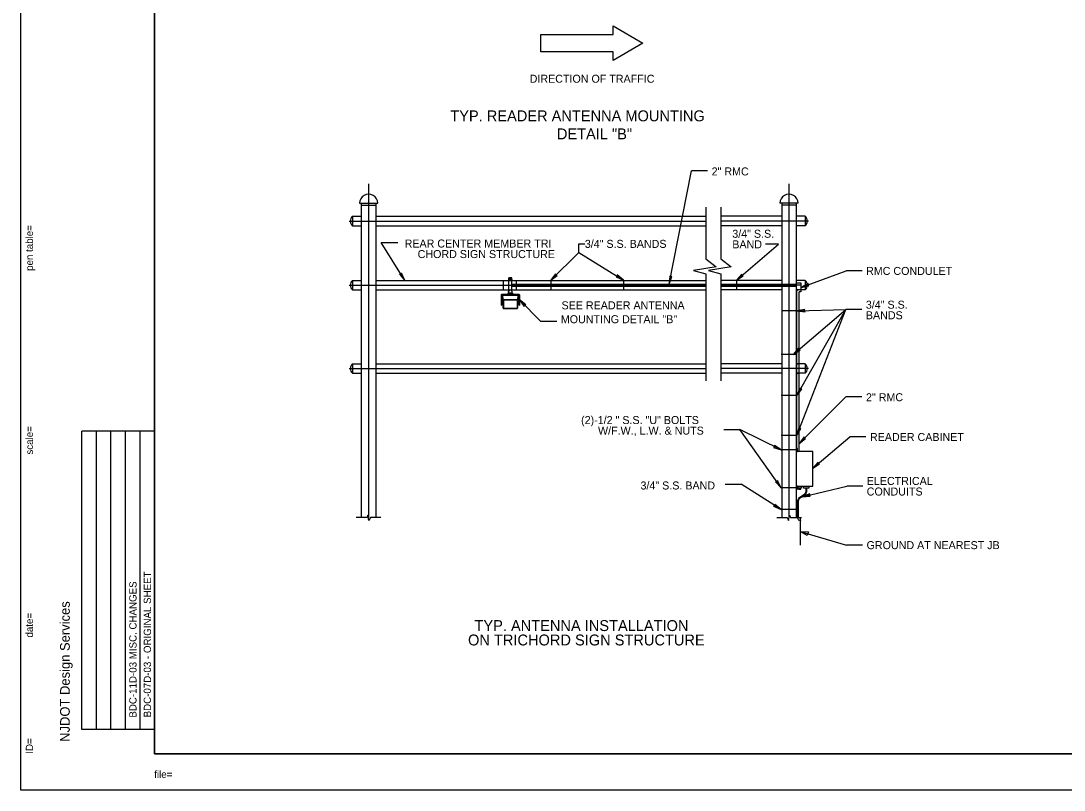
# Model space of a CAD drawing. Extents: x 507309 to 508357, y 495561 to 496221.
# Drawn here: x 507308.7 to 507739, y 495560.9 to 495878.2 of the extents above; entities that cross this region are included whole.
import ezdxf

# ---------------------------------------------------------------- set-up
doc = ezdxf.new("R2010")
doc.units = 0
doc.layers.add('1', color=7, linetype='Continuous')
doc.layers.add('41', color=7, linetype='Continuous')

msp = doc.modelspace()

# ---------------------------------------------------------------- linework, layer by layer
at = {"layer": '1'}
for p, q in [((507363.84, 496205.89), (507363.84, 495575.89)), ((507552.92, 495872.49), (507552.92, 495876.05)), ((507552.92, 495876.05), (507565.26, 495868.93)), ((507523.17, 495865.37), (507523.17, 495872.49)), ((507523.17, 495872.49), (507552.92, 495872.49)), ((507565.26, 495868.93), (507552.92, 495861.81)), ((507552.92, 495865.37), (507523.17, 495865.37)), ((507552.92, 495861.81), (507552.92, 495865.37)), ((507576.12, 495769.63), (507585.34, 495816.25)), ((507591.94, 495816.25), (507585.34, 495816.25)), ((507452.1, 495810.99), (507452.1, 495673.28)), ((507625.5, 495810.99), (507625.5, 495673.28)), ((507448.35, 495802.92), (507455.85, 495802.92)), ((507449.1, 495802.92), (507449.1, 495673.28)), ((507455.1, 495802.92), (507455.1, 495673.28)), ((507629.25, 495802.92), (507621.75, 495802.92)), ((507622.5, 495802.92), (507622.5, 495673.28)), ((507628.5, 495802.92), (507628.5, 495673.28)), ((507449.1, 495802.18), (507455.1, 495802.18)), ((507591.17, 495801.37), (507591.17, 495780.07)), ((507597.32, 495801.37), (507597.32, 495780.07)), ((507628.5, 495802.18), (507622.5, 495802.18)), ((507444.03, 495795.6), (507590.98, 495795.6)), ((507445.42, 495797.55), (507449.1, 495797.55)), ((507445.42, 495797.55), (507445.42, 495793.65)), ((507445.42, 495797.55), (507449.1, 495797.55)), ((507455.1, 495797.55), (507591.17, 495797.55)), ((507622.5, 495797.55), (507597.32, 495797.55)), ((507633.57, 495795.6), (507597.32, 495795.6)), ((507632.18, 495797.55), (507628.5, 495797.55)), ((507632.18, 495797.55), (507632.18, 495793.65)), ((507445.42, 495793.65), (507449.1, 495793.65)), ((507455.01, 495793.65), (507591.17, 495793.65)), ((507622.59, 495793.65), (507597.32, 495793.65)), ((507632.18, 495793.65), (507628.5, 495793.65)), ((507466.99, 495771.1), (507457.32, 495786.69)), ((507457.32, 495786.69), (507464.15, 495786.69)), ((507538.79, 495782.68), (507538.79, 495786.26)), ((507538.79, 495786.26), (507541.28, 495786.26)), ((507603.79, 495771.19), (507621.23, 495786.08)), ((507621.23, 495786.08), (507615.86, 495786.08)), ((507527.21, 495771.19), (507538.79, 495782.68)), ((507538.79, 495782.68), (507557.21, 495771.19)), ((507595.45, 495776.73), (507586.1, 495775.26)), ((507591.17, 495780.07), (507595.45, 495776.73)), ((507601.6, 495776.73), (507592.25, 495775.26)), ((507597.32, 495780.07), (507601.6, 495776.73)), ((507510.29, 495772.26), (507510.4, 495772.33)), ((507510.29, 495772.26), (507510.29, 495772.11)), ((507510.4, 495772.33), (507510.4, 495772.11)), ((507510.4, 495772.33), (507510.7, 495772.33)), ((507510.7, 495772.33), (507510.7, 495772.11)), ((507510.7, 495772.33), (507510.8, 495772.26)), ((507510.8, 495772.26), (507510.8, 495772.11)), ((507586.1, 495775.26), (507591.17, 495773.77)), ((507591.17, 495773.77), (507591.17, 495729.69)), ((507592.25, 495775.26), (507597.32, 495773.77)), ((507597.32, 495773.77), (507597.32, 495729.69)), ((507630.42, 495768.21), (507649.04, 495775.08)), ((507655.64, 495775.08), (507649.04, 495775.08)), ((507444.03, 495769.15), (507591.17, 495769.15)), ((507445.42, 495771.1), (507449.1, 495771.1)), ((507445.42, 495771.09), (507445.42, 495767.19)), ((507455.1, 495771.1), (507591.17, 495771.1)), ((507507.75, 495767.2), (507507.75, 495771.1)), ((507511.18, 495772.11), (507509.92, 495772.11)), ((507509.92, 495771.79), (507509.92, 495772.11)), ((507511.18, 495772.11), (507509.92, 495772.11)), ((507509.92, 495772.11), (507509.92, 495771.96)), ((507511.18, 495771.96), (507509.92, 495771.96)), ((507509.92, 495771.96), (507511.18, 495771.96)), ((507511.18, 495771.66), (507509.92, 495771.66)), ((507509.92, 495771.66), (507511.18, 495771.66)), ((507509.92, 495771.51), (507509.92, 495771.66)), ((507511.18, 495771.51), (507509.92, 495771.51)), ((507509.92, 495766.75), (507509.92, 495771.51)), ((507511.18, 495771.51), (507509.92, 495771.51)), ((507510.29, 495771.36), (507510.4, 495771.45)), ((507510.29, 495771.36), (507510.29, 495771.06)), ((507510.29, 495771.06), (507510.4, 495771.15)), ((507510.29, 495771.06), (507510.31, 495771.04)), ((507510.4, 495771.78), (507510.4, 495771.66)), ((507510.4, 495771.45), (507510.4, 495771.15)), ((507510.4, 495771.45), (507510.7, 495771.45)), ((507510.4, 495771.15), (507510.7, 495771.15)), ((507511.18, 495771.79), (507510.7, 495771.79)), ((507510.7, 495771.78), (507510.7, 495771.66)), ((507510.7, 495771.45), (507510.7, 495771.15)), ((507510.7, 495771.45), (507510.8, 495771.36)), ((507510.7, 495771.15), (507510.8, 495771.06)), ((507510.79, 495771.04), (507510.8, 495771.06)), ((507510.8, 495771.36), (507510.8, 495771.06)), ((507511.18, 495771.79), (507511.18, 495772.11)), ((507511.18, 495771.96), (507511.18, 495772.11)), ((507511.18, 495771.66), (507511.18, 495771.51)), ((507511.18, 495766.75), (507511.18, 495771.51)), ((507511.18, 495769.63), (507591.17, 495769.63)), ((507511.18, 495768.67), (507591.17, 495768.67)), ((507512.96, 495771.19), (507512.96, 495767.26)), ((507527.21, 495771.19), (507527.21, 495767.26)), ((507557.21, 495771.19), (507557.21, 495767.26)), ((507622.5, 495771.1), (507597.32, 495771.1)), ((507597.32, 495769.63), (507628.64, 495769.63)), ((507630.09, 495769.15), (507597.32, 495769.15)), ((507597.32, 495768.67), (507628.5, 495768.67)), ((507603.79, 495771.19), (507603.79, 495767.26)), ((507632.18, 495771.1), (507628.5, 495771.1)), ((507628.64, 495769.63), (507628.64, 495770.05)), ((507628.64, 495770.05), (507630.42, 495770.05)), ((507630.42, 495770.05), (507630.42, 495766.37)), ((507632.18, 495771.1), (507632.18, 495767.2)), ((507445.42, 495767.19), (507449.1, 495767.19)), ((507455.1, 495767.2), (507591.17, 495767.2)), ((507506.8, 495765.19), (507506.8, 495760.96)), ((507506.8, 495765.1), (507506.95, 495765.1)), ((507506.8, 495765.1), (507506.95, 495765.1)), ((507506.95, 495765.21), (507506.95, 495761.05)), ((507507.01, 495765.4), (507514.09, 495765.4)), ((507507.01, 495765.25), (507514.09, 495765.25)), ((507513.98, 495765.15), (507507.11, 495765.15)), ((507507.11, 495765.15), (507507.11, 495761.16)), ((507513.83, 495764.89), (507507.26, 495764.89)), ((507507.26, 495764.89), (507507.26, 495761.32)), ((507507.26, 495764.89), (507507.38, 495764.17)), ((507507.4, 495764.11), (507507.43, 495763.96)), ((507507.44, 495763.81), (507507.47, 495763.68)), ((507507.47, 495763.6), (507507.49, 495763.54)), ((507509.51, 495765.66), (507509.66, 495765.4)), ((507509.86, 495766.48), (507509.86, 495766.14)), ((507509.93, 495765.85), (507509.93, 495765.4)), ((507510.55, 495765.48), (507510.55, 495765.79)), ((507511.16, 495765.85), (507511.16, 495765.4)), ((507511.22, 495766.48), (507511.22, 495766.14)), ((507511.57, 495765.66), (507511.42, 495765.4)), ((507513.61, 495763.53), (507513.62, 495763.68)), ((507513.64, 495763.75), (507513.67, 495763.9)), ((507513.68, 495764.07), (507513.73, 495764.25)), ((507513.74, 495764.35), (507513.83, 495764.89)), ((507513.83, 495761.32), (507513.83, 495764.89)), ((507513.98, 495761.16), (507513.98, 495765.15)), ((507514.15, 495765.21), (507514.15, 495761.05)), ((507514.15, 495765.1), (507514.3, 495765.1)), ((507514.3, 495765.19), (507514.3, 495760.96)), ((507622.5, 495767.2), (507597.32, 495767.2)), ((507628.79, 495767.29), (507628.5, 495767.29)), ((507632.18, 495767.2), (507628.5, 495767.2)), ((507628.79, 495701.79), (507628.79, 495767.29)), ((507629.69, 495700.61), (507629.69, 495766.38)), ((507630.42, 495766.37), (507629.69, 495766.37)), ((507506.8, 495760.96), (507506.95, 495760.96)), ((507506.95, 495761.05), (507506.95, 495760.96)), ((507507.01, 495761.11), (507507.31, 495761.11)), ((507507.11, 495761.16), (507507.29, 495761.16)), ((507507.26, 495761.32), (507507.55, 495759.64)), ((507507.49, 495763.53), (507507.5, 495763.44)), ((507507.53, 495762.94), (507507.53, 495759.72)), ((507507.62, 495762.94), (507507.62, 495759.64)), ((507507.68, 495762.94), (507507.68, 495759.67)), ((507507.76, 495759.61), (507513.34, 495759.61)), ((507507.76, 495759.55), (507513.34, 495759.55)), ((507507.76, 495759.48), (507513.34, 495759.48)), ((507507.79, 495763.2), (507513.34, 495763.2)), ((507507.79, 495763.09), (507513.31, 495763.09)), ((507507.79, 495763.05), (507513.31, 495763.05)), ((507513.41, 495762.94), (507513.41, 495759.7)), ((507513.47, 495762.94), (507513.47, 495759.67)), ((507513.55, 495759.64), (507513.83, 495761.32)), ((507513.56, 495762.91), (507513.56, 495760.08)), ((507513.79, 495761.11), (507514.09, 495761.11)), ((507513.8, 495761.16), (507513.98, 495761.16)), ((507514.15, 495761.05), (507514.15, 495760.96)), ((507514.15, 495760.96), (507514.3, 495760.96)), ((507514.33, 495763.08), (507523.12, 495754.13)), ((507628.79, 495758.58), (507622.5, 495758.58)), ((507627.26, 495740.6), (507648.95, 495759.17)), ((507628.79, 495758.58), (507648.95, 495759.17)), ((507628.79, 495723.6), (507648.95, 495759.17)), ((507628.79, 495707.09), (507648.95, 495759.17)), ((507655.55, 495759.17), (507648.95, 495759.17)), ((507529.72, 495754.13), (507523.12, 495754.13)), ((507628.79, 495740.6), (507622.22, 495740.6)), ((507444.03, 495734.75), (507591.11, 495734.75)), ((507445.42, 495736.7), (507445.42, 495732.8)), ((507445.42, 495736.7), (507449.1, 495736.7)), ((507455.1, 495736.7), (507591.17, 495736.7)), ((507622.5, 495736.7), (507597.32, 495736.7)), ((507633.57, 495734.75), (507597.32, 495734.75)), ((507632.18, 495736.7), (507628.5, 495736.7)), ((507632.18, 495736.7), (507632.18, 495732.8)), ((507445.42, 495732.8), (507449.1, 495732.8)), ((507455.1, 495732.8), (507591.17, 495732.8)), ((507622.5, 495732.8), (507597.32, 495732.8)), ((507622.22, 495732.83), (507622.22, 495732.83)), ((507632.18, 495732.8), (507628.5, 495732.8)), ((507628.79, 495723.6), (507622.22, 495723.6)), ((507629.67, 495703.91), (507649.01, 495723.12)), ((507655.61, 495723.12), (507649.01, 495723.12)), ((507333.84, 495585.89), (507333.84, 495708.89)), ((507363.84, 495708.89), (507333.84, 495708.89)), ((507339.84, 495585.89), (507339.84, 495708.89)), ((507345.84, 495585.89), (507345.84, 495708.89)), ((507351.84, 495585.89), (507351.84, 495708.89)), ((507357.84, 495585.89), (507357.84, 495708.89)), ((507598.56, 495709.66), (507605.16, 495709.66)), ((507622.28, 495685.61), (507605.16, 495709.66)), ((507622.28, 495701.21), (507605.16, 495709.66)), ((507628.79, 495707.09), (507622.22, 495707.09)), ((507622.22, 495707.09), (507622.22, 495707.09)), ((507635.28, 495693.72), (507650.65, 495706.56)), ((507657.25, 495706.56), (507650.65, 495706.56)), ((507628.5, 495701.21), (507622.28, 495701.21)), ((507629.06, 495701.79), (507628.5, 495701.79)), ((507628.5, 495701.79), (507628.5, 495700.61)), ((507635.28, 495700.61), (507628.5, 495700.61)), ((507628.5, 495700.61), (507628.5, 495686.19)), ((507628.5, 495700.61), (507629.06, 495700.61)), ((507629.06, 495700.61), (507629.06, 495701.79)), ((507635.28, 495686.19), (507635.28, 495700.61)), ((507599.15, 495687.03), (507605.75, 495687.03)), ((507622.22, 495676.56), (507605.75, 495687.03)), ((507628.5, 495686.19), (507635.28, 495686.19)), ((507629.06, 495686.19), (507628.5, 495686.19)), ((507628.5, 495686.19), (507628.5, 495685.01)), ((507629.06, 495685.01), (507629.06, 495686.19)), ((507629.28, 495685.38), (507629.28, 495686.19)), ((507629.28, 495686.19), (507630.53, 495686.19)), ((507630.53, 495686.19), (507630.53, 495685.38)), ((507630.95, 495681.85), (507649.32, 495686.29)), ((507631.52, 495685.38), (507631.52, 495686.19)), ((507631.52, 495686.19), (507633.65, 495686.19)), ((507633.65, 495686.19), (507633.65, 495685.38)), ((507655.92, 495686.29), (507649.32, 495686.29)), ((507628.5, 495685.61), (507622.28, 495685.61)), ((507628.5, 495685.01), (507629.06, 495685.01)), ((507630.53, 495685.38), (507629.28, 495685.38)), ((507629.45, 495684.99), (507629.45, 495685.38)), ((507629.45, 495684.99), (507630.35, 495684.99)), ((507632.04, 495682.97), (507629.48, 495681.2)), ((507632.27, 495682.76), (507629.7, 495680.99)), ((507630.35, 495684.99), (507630.35, 495685.38)), ((507633.65, 495685.38), (507631.52, 495685.38)), ((507632.4, 495685.38), (507632.4, 495683.81)), ((507632.7, 495685.38), (507632.7, 495683.81)), ((507628.97, 495679.94), (507628.97, 495673.28)), ((507629.27, 495679.94), (507629.27, 495673.28)), ((507451.48, 495673.28), (507446.94, 495673.28)), ((507451.83, 495674.25), (507451.48, 495673.28)), ((507452.25, 495672.11), (507451.83, 495674.25)), ((507452.85, 495673.28), (507452.25, 495672.11)), ((507457.08, 495673.28), (507452.85, 495673.28)), ((507620.52, 495673.28), (507624.75, 495673.28)), ((507629.27, 495676.56), (507622.22, 495676.56)), ((507624.75, 495673.28), (507625.35, 495672.11)), ((507625.35, 495672.11), (507625.77, 495674.25)), ((507625.77, 495674.25), (507626.12, 495673.28)), ((507626.12, 495673.28), (507630.66, 495673.28)), ((507629.1, 495673.25), (507629.1, 495672.95)), ((507630.12, 495673.28), (507630.12, 495661.91)), ((507629.85, 495672.2), (507630.11, 495672.2)), ((507629.96, 495672.33), (507630.3, 495672.33)), ((507629.96, 495672.05), (507629.96, 495672.33)), ((507630.3, 495672.05), (507629.96, 495672.05)), ((507630.3, 495672.33), (507630.3, 495672.05)), ((507630.12, 495667.59), (507649.25, 495661.85)), ((507655.85, 495661.85), (507649.25, 495661.85)), ((507363.84, 495585.89), (507333.84, 495585.89)), ((507363.84, 495575.89), (508353.84, 495575.89)), ((508356.84, 495560.89), (507308.67, 495560.89))]:
    msp.add_line(p, q, dxfattribs=at)
for points in [[(507466.99, 495771.1), (507465.65, 495774.16), (507465.44, 495773.61), (507464.85, 495773.67)], [(507466.99, 495771.1), (507465.65, 495774.16), (507465.44, 495773.61), (507464.85, 495773.67)], [(507527.21, 495771.19), (507529.89, 495773.19), (507529.31, 495773.27), (507529.23, 495773.86)], [(507557.21, 495771.19), (507554.66, 495773.35), (507554.71, 495772.76), (507554.16, 495772.54)], [(507557.21, 495771.19), (507554.66, 495773.35), (507554.71, 495772.76), (507554.16, 495772.54)], [(507576.12, 495769.63), (507577.23, 495772.79), (507576.69, 495772.53), (507576.3, 495772.97)], [(507576.12, 495769.63), (507577.23, 495772.79), (507576.69, 495772.53), (507576.3, 495772.97)], [(507603.79, 495771.19), (507606.61, 495772.98), (507606.03, 495773.11), (507605.99, 495773.7)], [(507603.79, 495771.19), (507606.61, 495772.98), (507606.03, 495773.11), (507605.99, 495773.7)], [(507630.42, 495768.21), (507633.68, 495768.91), (507633.19, 495769.24), (507633.36, 495769.8)], [(507514.33, 495763.08), (507516.31, 495760.39), (507516.4, 495760.97), (507516.99, 495761.05)], [(507514.33, 495763.08), (507516.31, 495760.39), (507516.4, 495760.97), (507516.99, 495761.05)], [(507628.79, 495758.58), (507632.11, 495758.2), (507631.74, 495758.67), (507632.08, 495759.15)], [(507628.79, 495758.58), (507632.11, 495758.2), (507631.74, 495758.67), (507632.08, 495759.15)], [(507627.26, 495740.6), (507630.08, 495742.39), (507629.5, 495742.52), (507629.46, 495743.11)], [(507627.26, 495740.6), (507630.08, 495742.39), (507629.5, 495742.52), (507629.46, 495743.11)], [(507628.79, 495723.6), (507630.83, 495726.25), (507630.25, 495726.17), (507630.01, 495726.71)], [(507628.79, 495723.6), (507630.83, 495726.25), (507630.25, 495726.17), (507630.01, 495726.71)], [(507628.79, 495707.09), (507630.42, 495710), (507629.86, 495709.84), (507629.54, 495710.34)], [(507628.79, 495707.09), (507630.42, 495710), (507629.86, 495709.84), (507629.54, 495710.34)], [(507629.67, 495703.91), (507632.35, 495705.91), (507631.77, 495705.99), (507631.69, 495706.58)], [(507629.67, 495703.91), (507632.35, 495705.91), (507631.77, 495705.99), (507631.69, 495706.58)], [(507622.28, 495701.21), (507619.52, 495703.09), (507619.63, 495702.51), (507619.11, 495702.25)], [(507622.28, 495701.21), (507619.52, 495703.09), (507619.63, 495702.51), (507619.11, 495702.25)], [(507635.28, 495693.72), (507638.12, 495695.48), (507637.55, 495695.61), (507637.52, 495696.2)], [(507635.28, 495693.72), (507638.12, 495695.48), (507637.55, 495695.61), (507637.52, 495696.2)], [(507622.28, 495685.61), (507620.75, 495688.58), (507620.57, 495688.01), (507619.98, 495688.03)], [(507630.95, 495681.85), (507634.28, 495682.17), (507633.82, 495682.54), (507634.06, 495683.09)], [(507630.95, 495681.85), (507634.28, 495682.17), (507633.82, 495682.54), (507634.06, 495683.09)], [(507622.22, 495676.56), (507619.68, 495678.74), (507619.73, 495678.15), (507619.17, 495677.94)], [(507622.22, 495676.56), (507619.68, 495678.74), (507619.73, 495678.15), (507619.17, 495677.94)], [(507633.05, 495665.86), (507630.12, 495667.59), (507633.52, 495667.44)]]:
    msp.add_lwpolyline(points, close=True, dxfattribs=at)
for centre in [(507628.79, 495767.2), (507628.79, 495736.7), (507628.79, 495732.8)]:
    msp.add_circle(centre, 0.264, dxfattribs=at)
for centre, radius, start, end in [((507452.1, 495802.92), 3.75, 359.9515, 180), ((507625.5, 495802.92), 3.75, 360, 180.0485), ((507447.27, 495795.6), 2.68, 133.3902, 226.6098), ((507630.34, 495795.6), 2.68, 313.3902, 46.6098), ((507447.27, 495769.15), 2.68, 133.3902, 226.6098), ((507630.34, 495769.16), 2.68, 313.3902, 46.6098), ((507447.27, 495734.75), 2.68, 133.3902, 226.6098), ((507630.34, 495734.75), 2.68, 313.3902, 46.6098), ((507631.2, 495683.82), 1.2, 315.1632, 0), ((507631.2, 495683.82), 1.5, 315.1632, 0), ((507630.77, 495679.94), 1.8, 135.1632, 180), ((507630.77, 495679.94), 1.5, 135.1632, 180), ((507629.85, 495672.95), 0.75, 180, 270)]:
    msp.add_arc(centre, radius, start, end, dxfattribs=at)
for centre, major_axis, ratio, start_param, end_param in [((507510.55, 495771.77), (-0.156, 0), 0.537246, 3.13812, 6.278244), ((507510.55, 495771.73), (-0.156, 0), 0.537246, 3.13812, 6.278244), ((507510.55, 495771.69), (-0.156, 0), 0.537246, 3.13812, 6.278244), ((507510.55, 495771.65), (-0.156, 0), 0.537246, 3.13812, 6.278244), ((507510.55, 495771.02), (-0.156, 0), 0.537246, 3.757945, 5.699478), ((507510.55, 495771.61), (-0.156, 0), 0.537246, 3.903198, 5.531819), ((507507.01, 495765.19), (0, 0.208), 0.999942, 0, 1.570796), ((507507.01, 495765.2), (0, 0.0521), 0.999942, 0, 1.570796), ((507507.52, 495763.85), (0, 0.156), 0.999942, 0, 1.570796), ((507507.56, 495763.62), (0, 0.156), 0.999942, 0, 1.570796), ((507507.57, 495763.55), (0, 0.156), 0.999942, 0, 1.570796), ((507510.55, 495765.69), (-1.04, 0), 0.255015, 5.360508, 6.425297), ((507510.55, 495766.16), (0, 0.684), 0.999942, 1.622101, 4.661084), ((507510.55, 495765.69), (-1.04, 0), 0.255015, 2.982668, 4.065417), ((507513.57, 495763.54), (0, 0.104), 0.999942, 4.712389, 6.283185), ((507513.58, 495763.74), (0, 0.104), 0.999942, 4.712389, 6.283185), ((507513.6, 495763.81), (0, 0.104), 0.999942, 4.712389, 6.283185), ((507513.65, 495764.12), (0, 0.104), 0.999942, 5.623328, 6.283185), ((507513.65, 495764.12), (0, 0.104), 0.999942, 4.712389, 5.497787), ((507514.1, 495765.19), (0, 0.208), 0.999942, 4.712389, 6.283185), ((507514.1, 495765.2), (0, 0.0521), 0.999942, 4.712389, 6.283185), ((507507.01, 495761.05), (0, 0.0521), 0.999942, 0, 1.570796), ((507507.59, 495763.41), (0, 0.156), 0.999942, 0, 1.570796), ((507507.79, 495762.94), (0, 0.251), 0.999942, 0, 1.570796), ((507507.76, 495759.68), (0, -0.208), 0.999942, 4.877538, 6.283185), ((507507.79, 495762.94), (0, 0.156), 0.999942, 0, 1.570796), ((507507.76, 495759.68), (0, -0.13), 0.999942, 5.012163, 6.283185), ((507507.76, 495759.68), (0, -0.0782), 0.999942, 4.836251, 6.283185), ((507507.76, 495759.68), (0, -0.0782), 0.999942, 4.877538, 6.283185), ((507507.79, 495762.94), (0, 0.104), 0.999942, 0, 1.570796), ((507513.32, 495762.94), (0, 0.251), 0.999942, 4.608597, 6.283185), ((507513.32, 495762.94), (0, 0.156), 0.999942, 4.712389, 6.283185), ((507513.32, 495762.94), (0, 0.104), 0.999942, 4.712389, 6.283185), ((507513.35, 495759.68), (0, -0.0782), 0.999942, 0, 1.713409), ((507513.35, 495759.68), (0, -0.13), 0.999942, 0, 1.460366), ((507513.35, 495759.68), (0, -0.208), 0.999942, 0, 1.40456), ((507513.53, 495763.45), (0, 0.104), 0.999942, 4.712389, 6.283185), ((507514.1, 495761.05), (0, 0.0521), 0.999942, 4.712389, 6.283185)]:
    msp.add_ellipse(centre, major_axis=major_axis, ratio=ratio, start_param=start_param, end_param=end_param, dxfattribs=at)
for centre, major_axis, ratio in [((507507.22, 495765.02), (0.0632, 0), 0.577384), ((507507.22, 495765.02), (0.0371, 0), 0.280743), ((507510.55, 495766.48), (0, 0.684), 0.999942), ((507510.55, 495765.03), (0.0632, 0), 0.577384), ((507510.55, 495765.03), (0.0371, 0), 0.280743), ((507513.89, 495765.02), (-0.0632, 0), 0.577384), ((507513.89, 495765.02), (-0.0371, 0), 0.280743), ((507507.22, 495761.25), (0.0632, 0), 0.577384), ((507507.22, 495761.25), (0.0371, 0), 0.280743), ((507513.89, 495761.25), (-0.0632, 0), 0.577384), ((507513.89, 495761.25), (-0.0371, 0), 0.280743)]:
    msp.add_ellipse(centre, major_axis=major_axis, ratio=ratio, dxfattribs=at)
at = {"layer": '41'}
for points in [[(507308.67, 496220.89), (508356.84, 496220.89), (508356.84, 495560.89), (507308.67, 495560.89)], [(507363.84, 496205.89), (508353.84, 496205.89), (508353.84, 495575.89), (507363.84, 495575.89)]]:
    msp.add_lwpolyline(points, close=True, dxfattribs=at)

# ---------------------------------------------------------------- texts
at = {"layer": '1'}
for s, height, p in [('DIRECTION OF TRAFFIC', 3.2999, (507518.53, 495852.64)), ('TYP. READER ANTENNA MOUNTING ', 4.4998, (507485.8, 495836.73)), ('DETAIL "B"', 4.5, (507529.75, 495829.29)), ('2" RMC', 3.3, (507593.59, 495814.41)), ('3/4" S.S.', 3.3, (507602.11, 495788.7)), ('REAR CENTER MEMBER TRI', 3.2999, (507466.96, 495784.68)), ('3/4" S.S. BANDS', 3.2999, (507541.28, 495784.53)), ('BAND', 3.3, (507602.11, 495784.34)), ('CHORD SIGN STRUCTURE', 3.2999, (507472.33, 495780.32)), ('RMC CONDULET', 3.2999, (507657.29, 495773.37)), ('SEE READER ANTENNA', 3.2999, (507531.68, 495759.18)), ('3/4" S.S.', 3.3, (507657.2, 495759.45)), ('MOUNTING DETAIL "B"', 3.2999, (507531.38, 495753.45)), ('BANDS', 3.3, (507657.2, 495755.09)), ('2" RMC', 3.3, (507657.26, 495721.28)), (' (2)-1/2 " S.S. "U" BOLTS', 3.2999, (507538.52, 495711.87)), ('W/F.W., L.W. & NUTS', 3.2999, (507546.72, 495707.51)), ('READER CABINET', 3.2999, (507658.9, 495704.88)), ('3/4" S.S. BAND', 3.2999, (507564.25, 495684.88)), ('ELECTRICAL', 3.3, (507657.57, 495686.75)), ('CONDUITS', 3.3, (507657.57, 495682.39)), ('GROUND AT NEAREST JB', 3.2999, (507657.5, 495660.27)), ('TYP. ANTENNA INSTALLATION ', 4.4998, (507495.78, 495626.5)), ('ON TRICHORD SIGN STRUCTURE', 4.4998, (507493.11, 495620.56))]:
    msp.add_text(s, height=height, dxfattribs=at).set_placement(p)
for s, height, rotation, p in [('...................pentable..................', 0.0432, 90, (507313.67, 495798.95)), ('pen table=', 3, 90, (507313.67, 495775.05)), ('......scale......', 0.0432, 90, (507313.67, 495713.95)), ('scale=', 3, 90, (507313.67, 495699.28)), ('BDC-07D-03 - ORIGINAL SHEET', 3, 90, (507362.34, 495590.89)), ('BDC-11D-03 MISC. CHANGES', 3, 90, (507356.38, 495590.79)), ('.......time......', 0.0432, 90, (507313.67, 495636.95)), ('NJDOT Design Services', 4, 90, (507328.84, 495580.81)), ('date=', 3, 90, (507313.67, 495623.82)), ('............who............', 0.0432, 90, (507313.67, 495583.89)), ('ID=', 3, 90, (507313.67, 495575.91)), ('file=', 3, 360, (507363.68, 495565.89)), ('...................bob..................', 0.0432, 360, (507373.67, 495565.89))]:
    msp.add_text(s, height=height, rotation=rotation, dxfattribs=at).set_placement(p)

doc.saveas('drawing.dxf')
